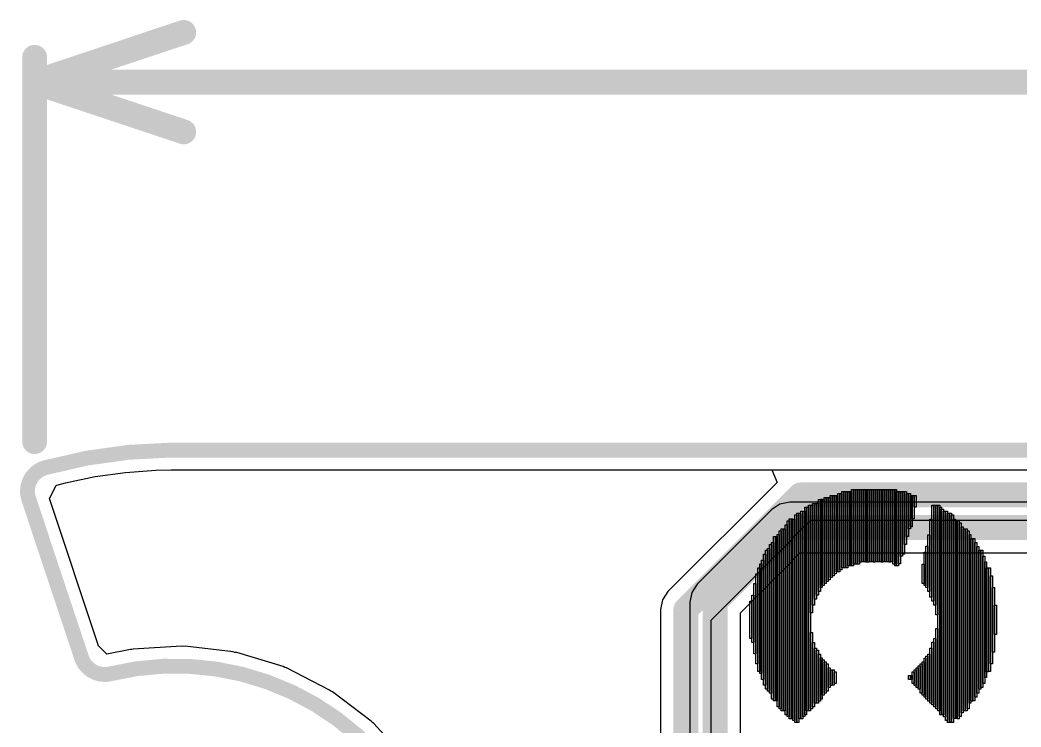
# Model space of a CAD drawing. Header units: millimetres. Extents: x -23 to 83, y -38 to 11.
# Drawn here: x -18.11 to -7.87, y 4.18 to 11.4 of the extents above; entities that cross this region are included whole.
import ezdxf

# ---------------------------------------------------------------- set-up
doc = ezdxf.new("R2010")
doc.units = ezdxf.units.MM
for name, color, linetype in [('BottomLayer', 5, 'Continuous'), ('Mechanical1', 6, 'Continuous'), ('Mechanical2', 216, 'Continuous'), ('TopLayer', 1, 'Continuous'), ('TopOverlay', 2, 'Continuous')]:
    doc.layers.add(name, color=color, linetype=linetype)

msp = doc.modelspace()

# ---------------------------------------------------------------- linework, layer by layer
at = {"layer": 'BottomLayer'}
for p, q in [((-17.338, 6.74), (-17.029, 6.783)), ((-17.029, 6.783), (-16.718, 6.806)), ((-16.718, 6.806), (-16.563, 6.808)), ((-16.563, 6.808), (7.582, 6.808)), ((-17.736, 6.648), (-17.731, 6.652)), ((-17.731, 6.652), (-17.643, 6.677)), ((-17.643, 6.677), (-17.338, 6.74)), ((-17.803, 6.522), (-17.736, 6.648)), ((-17.804, 6.515), (-17.803, 6.522)), ((-17.303, 5.012), (-17.804, 6.515)), ((-10.338, 6.459), (-10.422, 6.403)), ((-10.238, 6.479), (-10.338, 6.459)), ((4.601, 6.479), (-10.238, 6.479)), ((-10.422, 6.403), (-11.184, 5.641)), ((-10.742, 5.35), (-10.131, 5.961)), ((-10.131, 5.961), (4.493, 5.961)), ((-11.184, 5.641), (-11.24, 5.557)), ((-11.24, 5.557), (-11.259, 5.458)), ((-11.259, 5.458), (-11.259, 0.211)), ((-10.742, 0.104), (-10.742, 5.35)), ((-17.221, 4.926), (-17.303, 5.012)), ((-16.977, 4.974), (-17.221, 4.926)), ((-16.963, 4.974), (-16.977, 4.974)), ((-16.95, 4.977), (-16.963, 4.974)), ((-16.456, 5.008), (-16.95, 4.977)), ((-16.437, 5.006), (-16.456, 5.008)), ((-16.419, 5.007), (-16.437, 5.006)), ((-15.927, 4.95), (-16.419, 5.007)), ((-15.91, 4.944), (-15.927, 4.95)), ((-15.892, 4.942), (-15.91, 4.944)), ((-15.417, 4.799), (-15.892, 4.942)), ((-15.401, 4.79), (-15.417, 4.799)), ((-15.384, 4.785), (-15.401, 4.79)), ((-14.942, 4.56), (-15.384, 4.785)), ((-14.928, 4.549), (-14.942, 4.56)), ((-14.911, 4.541), (-14.928, 4.549)), ((-14.516, 4.242), (-14.911, 4.541)), ((-14.504, 4.228), (-14.516, 4.242)), ((-14.49, 4.217), (-14.504, 4.228)), ((-14.154, 3.853), (-14.49, 4.217))]:
    msp.add_line(p, q, dxfattribs=at)
at = {"layer": 'BottomLayer', "const_width": 0.254}
for points in [[(-11, 5.458), (-10.238, 6.22)], [(-10.238, 6.22), (4.601, 6.22)], [(-11, 0.104), (-11, 5.458)]]:
    msp.add_lwpolyline(points, dxfattribs=at)
at = {"layer": 'BottomLayer', "const_width": 0.127}
for points in [[(-10.302, 6.22, 1), (-10.175, 6.22, 1)], [(-10.302, 6.22, 1), (-10.175, 6.22, 1)], [(-11.064, 5.458, 1), (-10.937, 5.458, 1)], [(-11.064, 5.458, 1), (-10.937, 5.458, 1)]]:
    msp.add_lwpolyline(points, format="xyb", close=True, dxfattribs=at)
at = {"layer": 'Mechanical1', "const_width": 0.254}
for points in [[(-17.958, 10.77), (-16.434, 11.278)], [(-17.958, 7.098), (-17.958, 11.024)], [(-17.958, 10.77), (-16.434, 10.262)], [(-17.958, 10.77), (20.813, 10.77)]]:
    msp.add_lwpolyline(points, dxfattribs=at)
at = {"layer": 'Mechanical1', "const_width": 0.127}
for points in [[(-16.497, 11.278, 1), (-16.37, 11.278, 1)], [(-18.021, 11.024, 1), (-17.894, 11.024, 1)], [(-18.021, 10.77, 1), (-17.894, 10.77, 1)], [(-18.021, 10.77, 1), (-17.894, 10.77, 1)], [(-18.021, 10.77, 1), (-17.894, 10.77, 1)], [(-16.497, 10.262, 1), (-16.37, 10.262, 1)], [(-18.021, 7.098, 1), (-17.894, 7.098, 1)]]:
    msp.add_lwpolyline(points, format="xyb", close=True, dxfattribs=at)
at = {"layer": 'Mechanical2', "const_width": 0.152}
for points in [[(-17.847, 6.832, -0.065034), (-16.564, 7.011)], [(-18.018, 6.512, -0.429723), (-17.847, 6.832)], [(-17.181, 4.726, -0.390332), (-17.478, 4.89)], [(-17.181, 4.726, -0.589842), (-13.868, 1.129)]]:
    msp.add_lwpolyline(points, format="xyb", dxfattribs=at)
for points in [[(-16.564, 7.011), (-16.519, 7.011)], [(-16.519, 7.011), (73.481, 7.011)], [(-18.018, 6.512), (-17.478, 4.89)]]:
    msp.add_lwpolyline(points, dxfattribs=at)
at = {"layer": 'Mechanical2', "const_width": 0.0762}
for points in [[(-16.602, 7.011, 1), (-16.526, 7.011, 1)], [(-16.602, 7.011, 1), (-16.526, 7.011, 1)], [(-16.557, 7.011, 1), (-16.481, 7.011, 1)], [(-16.557, 7.011, 1), (-16.481, 7.011, 1)], [(-17.885, 6.832, 1), (-17.809, 6.832, 1)], [(-17.885, 6.832, 1), (-17.809, 6.832, 1)], [(-18.056, 6.512, 1), (-17.98, 6.512, 1)], [(-18.056, 6.512, 1), (-17.98, 6.512, 1)], [(-17.516, 4.89, 1), (-17.44, 4.89, 1)], [(-17.516, 4.89, 1), (-17.44, 4.89, 1)], [(-17.219, 4.726, 1), (-17.143, 4.726, 1)], [(-17.219, 4.726, 1), (-17.143, 4.726, 1)]]:
    msp.add_lwpolyline(points, format="xyb", close=True, dxfattribs=at)
at = {"layer": 'TopLayer'}
for p, q in [((-17.338, 6.74), (-17.029, 6.783)), ((-17.029, 6.783), (-16.718, 6.806)), ((-16.718, 6.806), (-16.563, 6.808)), ((-16.563, 6.808), (-10.42, 6.808)), ((-10.42, 6.808), (-10.367, 6.681)), ((-17.736, 6.648), (-17.731, 6.652)), ((-17.731, 6.652), (-17.643, 6.677)), ((-17.643, 6.677), (-17.338, 6.74)), ((-10.367, 6.681), (-11.483, 5.565)), ((-17.803, 6.522), (-17.736, 6.648)), ((-17.804, 6.515), (-17.803, 6.522)), ((-17.303, 5.012), (-17.804, 6.515)), ((-11.041, 5.274), (-10.021, 6.294)), ((-10.021, 6.294), (-3.909, 6.294)), ((-11.483, 5.565), (-11.539, 5.481)), ((-11.539, 5.481), (-11.559, 5.382)), ((-11.559, 5.382), (-11.559, -0.607)), ((-11.041, -0.714), (-11.041, 5.274)), ((-17.221, 4.926), (-17.303, 5.012)), ((-16.977, 4.974), (-17.221, 4.926)), ((-16.963, 4.974), (-16.977, 4.974)), ((-16.95, 4.977), (-16.963, 4.974)), ((-16.456, 5.008), (-16.95, 4.977)), ((-16.437, 5.006), (-16.456, 5.008)), ((-16.419, 5.007), (-16.437, 5.006)), ((-15.927, 4.95), (-16.419, 5.007)), ((-15.91, 4.944), (-15.927, 4.95)), ((-15.892, 4.942), (-15.91, 4.944)), ((-15.417, 4.799), (-15.892, 4.942)), ((-15.401, 4.79), (-15.417, 4.799)), ((-15.384, 4.785), (-15.401, 4.79)), ((-14.942, 4.56), (-15.384, 4.785)), ((-14.928, 4.549), (-14.942, 4.56)), ((-14.911, 4.541), (-14.928, 4.549)), ((-14.516, 4.242), (-14.911, 4.541)), ((-14.504, 4.228), (-14.516, 4.242)), ((-14.49, 4.217), (-14.504, 4.228)), ((-14.154, 3.853), (-14.49, 4.217))]:
    msp.add_line(p, q, dxfattribs=at)
at = {"layer": 'TopLayer', "const_width": 0.254}
for points in [[(-11.3, 5.382), (-10.128, 6.553)], [(-10.128, 6.553), (48.031, 6.553)], [(-11.3, -0.714), (-11.3, 5.382)]]:
    msp.add_lwpolyline(points, dxfattribs=at)
at = {"layer": 'TopLayer', "const_width": 0.127}
for points in [[(-10.192, 6.553, 1), (-10.065, 6.553, 1)], [(-10.192, 6.553, 1), (-10.065, 6.553, 1)], [(-11.363, 5.382, 1), (-11.236, 5.382, 1)], [(-11.363, 5.382, 1), (-11.236, 5.382, 1)]]:
    msp.add_lwpolyline(points, format="xyb", close=True, dxfattribs=at)
at = {"layer": 'TopOverlay'}
for p, q in [((-9.745, 5.767), (-9.745, 6.568)), ((-9.745, 6.568), (-9.725, 6.568)), ((-9.725, 5.788), (-9.725, 6.568)), ((-9.725, 6.568), (-9.705, 6.568)), ((-9.725, 6.568), (-9.725, 5.767)), ((-9.705, 5.807), (-9.705, 6.587)), ((-9.705, 6.587), (-9.685, 6.587)), ((-9.705, 6.568), (-9.705, 5.788)), ((-9.685, 5.807), (-9.685, 6.587)), ((-9.685, 6.587), (-9.665, 6.587)), ((-9.685, 6.587), (-9.685, 5.807)), ((-9.665, 5.807), (-9.665, 6.587)), ((-9.665, 6.587), (-9.645, 6.587)), ((-9.665, 6.587), (-9.665, 5.807)), ((-9.645, 5.828), (-9.645, 6.587)), ((-9.645, 6.587), (-9.625, 6.587)), ((-9.645, 6.587), (-9.645, 5.807)), ((-9.625, 5.828), (-9.625, 6.587)), ((-9.625, 6.587), (-9.605, 6.587)), ((-9.625, 6.587), (-9.625, 5.828)), ((-9.605, 5.828), (-9.605, 6.608)), ((-9.605, 6.608), (-9.585, 6.608)), ((-9.605, 6.587), (-9.605, 5.828)), ((-9.585, 6.608), (-9.585, 5.828)), ((-9.585, 5.847), (-9.585, 6.607)), ((-9.585, 6.607), (-9.565, 6.607)), ((-9.565, 5.847), (-9.565, 6.607)), ((-9.565, 6.607), (-9.545, 6.607)), ((-9.565, 6.607), (-9.565, 5.847)), ((-9.545, 5.847), (-9.545, 6.607)), ((-9.545, 6.607), (-9.525, 6.607)), ((-9.545, 6.607), (-9.545, 5.847)), ((-9.525, 5.867), (-9.525, 6.608)), ((-9.525, 6.608), (-9.505, 6.608)), ((-9.525, 6.607), (-9.525, 5.847)), ((-9.505, 6.608), (-9.505, 5.867)), ((-9.505, 5.868), (-9.505, 6.607)), ((-9.505, 6.607), (-9.485, 6.607)), ((-9.485, 6.607), (-9.485, 5.868)), ((-9.485, 5.868), (-9.485, 6.607)), ((-9.485, 6.607), (-9.465, 6.607)), ((-9.465, 5.867), (-9.465, 6.608)), ((-9.465, 6.608), (-9.445, 6.608)), ((-9.465, 6.607), (-9.465, 5.868)), ((-9.445, 5.867), (-9.445, 6.608)), ((-9.445, 6.608), (-9.425, 6.608)), ((-9.445, 6.608), (-9.445, 5.867)), ((-9.425, 6.608), (-9.425, 5.867)), ((-9.425, 5.868), (-9.425, 6.607)), ((-9.425, 6.607), (-9.405, 6.607)), ((-9.405, 5.868), (-9.405, 6.607)), ((-9.405, 6.607), (-9.385, 6.607)), ((-9.405, 6.607), (-9.405, 5.868)), ((-9.385, 5.867), (-9.385, 6.608)), ((-9.385, 6.608), (-9.365, 6.608)), ((-9.385, 6.607), (-9.385, 5.868)), ((-9.365, 6.608), (-9.365, 5.867)), ((-9.365, 5.868), (-9.365, 6.607)), ((-9.365, 6.607), (-9.345, 6.607)), ((-9.345, 6.607), (-9.345, 5.868)), ((-9.345, 5.868), (-9.345, 6.607)), ((-9.345, 6.607), (-9.325, 6.607)), ((-9.325, 5.868), (-9.325, 6.607)), ((-9.325, 6.607), (-9.305, 6.607)), ((-9.325, 6.607), (-9.325, 5.868)), ((-9.305, 5.867), (-9.305, 6.608)), ((-9.305, 6.608), (-9.285, 6.608)), ((-9.305, 6.607), (-9.305, 5.868)), ((-9.285, 6.608), (-9.285, 5.867)), ((-9.285, 5.868), (-9.285, 6.607)), ((-9.285, 6.607), (-9.265, 6.607)), ((-9.265, 5.868), (-9.265, 6.607)), ((-9.265, 6.607), (-9.245, 6.607)), ((-9.265, 6.607), (-9.265, 5.868)), ((-9.245, 5.868), (-9.245, 6.607)), ((-9.245, 6.607), (-9.225, 6.607)), ((-9.245, 6.607), (-9.245, 5.868)), ((-9.225, 5.867), (-9.225, 6.608)), ((-9.225, 6.608), (-9.205, 6.608)), ((-9.225, 6.607), (-9.225, 5.868)), ((-9.205, 6.608), (-9.205, 5.867)), ((-9.205, 5.868), (-9.205, 6.607)), ((-9.205, 6.607), (-9.185, 6.607)), ((-9.185, 6.607), (-9.185, 5.868)), ((-9.185, 5.847), (-9.185, 6.607)), ((-9.185, 6.607), (-9.165, 6.607)), ((-9.165, 5.828), (-9.165, 6.608)), ((-9.165, 6.608), (-9.145, 6.608)), ((-9.165, 6.607), (-9.165, 5.847)), ((-9.145, 6.608), (-9.145, 5.828)), ((-9.145, 5.828), (-9.145, 6.587)), ((-9.145, 6.587), (-9.125, 6.587)), ((-9.125, 5.848), (-9.125, 6.587)), ((-9.125, 6.587), (-9.105, 6.587)), ((-9.125, 6.587), (-9.125, 5.828)), ((-9.105, 5.927), (-9.105, 6.587)), ((-9.105, 6.587), (-9.085, 6.587)), ((-9.105, 6.587), (-9.105, 5.848)), ((-9.085, 5.948), (-9.085, 6.588)), ((-9.085, 6.588), (-9.065, 6.588)), ((-9.085, 6.587), (-9.085, 5.927)), ((-9.065, 6.588), (-9.065, 5.948)), ((-9.065, 6.047), (-9.065, 6.587)), ((-9.065, 6.587), (-9.045, 6.587)), ((-9.045, 6.587), (-9.045, 6.047)), ((-9.045, 6.127), (-9.045, 6.568)), ((-9.045, 6.568), (-9.025, 6.568)), ((-9.025, 6.568), (-9.025, 6.127)), ((-9.025, 6.208), (-9.025, 6.567)), ((-9.025, 6.567), (-9.005, 6.567)), ((-9.005, 6.567), (-9.005, 6.208)), ((-10.045, 4.348), (-10.045, 6.447)), ((-10.045, 6.447), (-10.025, 6.447)), ((-10.025, 5.347), (-10.025, 6.448)), ((-10.025, 6.448), (-10.005, 6.448)), ((-10.025, 6.447), (-10.025, 4.348)), ((-10.005, 5.428), (-10.005, 6.467)), ((-10.005, 6.467), (-9.985, 6.467)), ((-10.005, 6.448), (-10.005, 5.347)), ((-9.985, 5.488), (-9.985, 6.467)), ((-9.985, 6.467), (-9.965, 6.467)), ((-9.985, 6.467), (-9.985, 5.428)), ((-9.965, 5.528), (-9.965, 6.468)), ((-9.965, 6.468), (-9.945, 6.468)), ((-9.965, 6.467), (-9.965, 5.488)), ((-9.945, 5.567), (-9.945, 6.507)), ((-9.945, 6.507), (-9.925, 6.507)), ((-9.945, 6.468), (-9.945, 5.528)), ((-9.925, 5.607), (-9.925, 6.508)), ((-9.925, 6.508), (-9.905, 6.508)), ((-9.925, 6.507), (-9.925, 5.567)), ((-9.905, 6.508), (-9.905, 5.607)), ((-9.905, 5.627), (-9.905, 6.507)), ((-9.905, 6.507), (-9.885, 6.507)), ((-9.885, 5.647), (-9.885, 6.528)), ((-9.885, 6.528), (-9.865, 6.528)), ((-9.885, 6.507), (-9.885, 5.627)), ((-9.865, 5.668), (-9.865, 6.528)), ((-9.865, 6.528), (-9.845, 6.528)), ((-9.865, 6.528), (-9.865, 5.647)), ((-9.845, 5.687), (-9.845, 6.528)), ((-9.845, 6.528), (-9.825, 6.528)), ((-9.845, 6.528), (-9.845, 5.668)), ((-9.825, 5.708), (-9.825, 6.547)), ((-9.825, 6.547), (-9.805, 6.547)), ((-9.825, 6.528), (-9.825, 5.687)), ((-9.805, 5.727), (-9.805, 6.548)), ((-9.805, 6.548), (-9.785, 6.548)), ((-9.805, 6.547), (-9.805, 5.708)), ((-9.785, 6.548), (-9.785, 5.727)), ((-9.785, 5.747), (-9.785, 6.547)), ((-9.785, 6.547), (-9.765, 6.547)), ((-9.765, 5.768), (-9.765, 6.547)), ((-9.765, 6.547), (-9.745, 6.547)), ((-9.765, 6.547), (-9.765, 5.747)), ((-9.745, 6.547), (-9.745, 5.768)), ((-9.005, 6.227), (-9.005, 6.547)), ((-9.005, 6.547), (-8.985, 6.547)), ((-8.985, 6.308), (-8.985, 6.548)), ((-8.985, 6.548), (-8.965, 6.548)), ((-8.985, 6.547), (-8.985, 6.227)), ((-8.965, 6.427), (-8.965, 6.548)), ((-8.965, 6.548), (-8.945, 6.548)), ((-8.965, 6.548), (-8.965, 6.308)), ((-8.945, 6.548), (-8.945, 6.427)), ((-8.785, 5.467), (-8.785, 6.447)), ((-8.785, 6.447), (-8.765, 6.447)), ((-8.765, 5.427), (-8.765, 6.448)), ((-8.765, 6.448), (-8.745, 6.448)), ((-8.765, 6.447), (-8.765, 5.467)), ((-8.745, 5.328), (-8.745, 6.448)), ((-8.745, 6.448), (-8.725, 6.448)), ((-8.745, 6.448), (-8.745, 5.427)), ((-8.725, 6.448), (-8.725, 5.328)), ((-8.725, 4.348), (-8.725, 6.447)), ((-8.725, 6.447), (-8.705, 6.447)), ((-8.705, 6.447), (-8.705, 4.348)), ((-10.185, 4.227), (-10.185, 6.348)), ((-10.185, 6.348), (-10.165, 6.348)), ((-10.165, 4.228), (-10.165, 6.368)), ((-10.165, 6.368), (-10.145, 6.368)), ((-10.165, 6.348), (-10.165, 4.227)), ((-10.145, 4.267), (-10.145, 6.368)), ((-10.145, 6.368), (-10.125, 6.368)), ((-10.145, 6.368), (-10.145, 4.228)), ((-10.125, 4.267), (-10.125, 6.388)), ((-10.125, 6.388), (-10.105, 6.388)), ((-10.125, 6.368), (-10.125, 4.267)), ((-10.105, 6.388), (-10.105, 4.267)), ((-10.105, 4.288), (-10.105, 6.387)), ((-10.105, 6.387), (-10.085, 6.387)), ((-10.085, 4.308), (-10.085, 6.427)), ((-10.085, 6.427), (-10.065, 6.427)), ((-10.085, 6.387), (-10.085, 4.288)), ((-10.065, 4.347), (-10.065, 6.427)), ((-10.065, 6.427), (-10.045, 6.427)), ((-10.065, 6.427), (-10.065, 4.308)), ((-10.045, 6.427), (-10.045, 4.347)), ((-8.945, 6.427), (-8.965, 6.427)), ((-8.705, 4.308), (-8.705, 6.427)), ((-8.705, 6.427), (-8.685, 6.427)), ((-8.685, 6.427), (-8.685, 4.308)), ((-8.685, 4.307), (-8.685, 6.408)), ((-8.685, 6.408), (-8.665, 6.408)), ((-8.665, 6.408), (-8.665, 4.307)), ((-8.665, 4.287), (-8.665, 6.387)), ((-8.665, 6.387), (-8.645, 6.387)), ((-8.645, 4.248), (-8.645, 6.387)), ((-8.645, 6.387), (-8.625, 6.387)), ((-8.645, 6.387), (-8.645, 4.287)), ((-8.625, 6.387), (-8.625, 4.248)), ((-8.625, 4.228), (-8.625, 6.368)), ((-8.625, 6.368), (-8.605, 6.368)), ((-8.605, 4.228), (-8.605, 6.368)), ((-8.605, 6.368), (-8.585, 6.368)), ((-8.605, 6.368), (-8.605, 4.228)), ((-8.585, 6.368), (-8.585, 4.228)), ((-8.585, 4.227), (-8.585, 6.348)), ((-8.585, 6.348), (-8.565, 6.348)), ((-8.565, 6.348), (-8.565, 4.227)), ((-10.285, 4.307), (-10.285, 6.248)), ((-10.285, 6.248), (-10.265, 6.248)), ((-10.265, 4.288), (-10.265, 6.288)), ((-10.265, 6.288), (-10.245, 6.288)), ((-10.265, 6.248), (-10.265, 4.307)), ((-10.245, 4.267), (-10.245, 6.308)), ((-10.245, 6.308), (-10.225, 6.308)), ((-10.245, 6.288), (-10.245, 4.288)), ((-10.225, 4.267), (-10.225, 6.308)), ((-10.225, 6.308), (-10.205, 6.308)), ((-10.225, 6.308), (-10.225, 4.267)), ((-10.205, 6.308), (-10.205, 4.267)), ((-10.205, 4.248), (-10.205, 6.307)), ((-10.205, 6.307), (-10.185, 6.307)), ((-10.185, 6.307), (-10.185, 4.248)), ((-8.965, 6.308), (-8.985, 6.308)), ((-8.805, 5.508), (-8.805, 6.307)), ((-8.805, 6.307), (-8.785, 6.307)), ((-8.785, 6.307), (-8.785, 5.508)), ((-8.565, 4.268), (-8.565, 6.307)), ((-8.565, 6.307), (-8.545, 6.307)), ((-8.545, 6.307), (-8.545, 4.268)), ((-8.545, 4.268), (-8.545, 6.287)), ((-8.545, 6.287), (-8.525, 6.287)), ((-8.525, 4.267), (-8.525, 6.288)), ((-8.525, 6.288), (-8.505, 6.288)), ((-8.525, 6.287), (-8.525, 4.268)), ((-8.505, 6.288), (-8.505, 4.267)), ((-8.505, 4.288), (-8.505, 6.267)), ((-8.505, 6.267), (-8.485, 6.267)), ((-8.485, 6.267), (-8.485, 4.288)), ((-10.365, 4.388), (-10.365, 6.148)), ((-10.365, 6.148), (-10.345, 6.148)), ((-10.345, 4.368), (-10.345, 6.187)), ((-10.345, 6.187), (-10.325, 6.187)), ((-10.345, 6.148), (-10.345, 4.388)), ((-10.325, 4.347), (-10.325, 6.208)), ((-10.325, 6.208), (-10.305, 6.208)), ((-10.325, 6.187), (-10.325, 4.368)), ((-10.305, 6.208), (-10.305, 4.347)), ((-10.305, 4.348), (-10.305, 6.207)), ((-10.305, 6.207), (-10.285, 6.207)), ((-10.285, 6.207), (-10.285, 4.348)), ((-9.005, 6.208), (-9.025, 6.208)), ((-8.985, 6.227), (-9.005, 6.227)), ((-8.825, 5.568), (-8.825, 6.147)), ((-8.825, 6.147), (-8.805, 6.147)), ((-8.805, 6.147), (-8.805, 5.568)), ((-8.485, 4.328), (-8.485, 6.227)), ((-8.485, 6.227), (-8.465, 6.227)), ((-8.465, 6.227), (-8.465, 4.328)), ((-8.465, 4.348), (-8.465, 6.207)), ((-8.465, 6.207), (-8.445, 6.207)), ((-8.445, 4.347), (-8.445, 6.208)), ((-8.445, 6.208), (-8.425, 6.208)), ((-8.445, 6.207), (-8.445, 4.348)), ((-8.425, 6.208), (-8.425, 4.347)), ((-8.425, 4.368), (-8.425, 6.187)), ((-8.425, 6.187), (-8.405, 6.187)), ((-8.405, 6.187), (-8.405, 4.368)), ((-8.405, 4.427), (-8.405, 6.148)), ((-8.405, 6.148), (-8.385, 6.148)), ((-8.385, 6.148), (-8.385, 4.427)), ((-10.445, 4.528), (-10.445, 6.047)), ((-10.445, 6.047), (-10.425, 6.047)), ((-10.425, 4.468), (-10.425, 6.068)), ((-10.425, 6.068), (-10.405, 6.068)), ((-10.425, 6.047), (-10.425, 4.528)), ((-10.405, 4.448), (-10.405, 6.127)), ((-10.405, 6.127), (-10.385, 6.127)), ((-10.405, 6.068), (-10.405, 4.468)), ((-10.385, 6.127), (-10.385, 4.448)), ((-10.385, 4.448), (-10.385, 6.127)), ((-10.385, 6.127), (-10.365, 6.127)), ((-10.365, 6.127), (-10.365, 4.448)), ((-9.045, 6.047), (-9.065, 6.047)), ((-9.025, 6.127), (-9.045, 6.127)), ((-8.385, 4.447), (-8.385, 6.108)), ((-8.385, 6.108), (-8.365, 6.108)), ((-8.365, 6.108), (-8.365, 4.447)), ((-8.365, 4.448), (-8.365, 6.107)), ((-8.365, 6.107), (-8.345, 6.107)), ((-8.345, 6.107), (-8.345, 4.448)), ((-8.345, 4.487), (-8.345, 6.068)), ((-8.345, 6.068), (-8.325, 6.068)), ((-8.325, 6.068), (-8.325, 4.487)), ((-10.505, 4.608), (-10.505, 5.947)), ((-10.505, 5.947), (-10.485, 5.947)), ((-10.485, 4.567), (-10.485, 5.988)), ((-10.485, 5.988), (-10.465, 5.988)), ((-10.485, 5.947), (-10.485, 4.608)), ((-10.465, 4.547), (-10.465, 6.007)), ((-10.465, 6.007), (-10.445, 6.007)), ((-10.465, 5.988), (-10.465, 4.567)), ((-10.445, 6.007), (-10.445, 4.547)), ((-9.065, 5.948), (-9.085, 5.948)), ((-8.865, 5.627), (-8.865, 5.967)), ((-8.865, 5.967), (-8.845, 5.967)), ((-8.845, 5.607), (-8.845, 6.028)), ((-8.845, 6.028), (-8.825, 6.028)), ((-8.845, 5.967), (-8.845, 5.627)), ((-8.825, 6.028), (-8.825, 5.607)), ((-8.325, 4.528), (-8.325, 6.027)), ((-8.325, 6.027), (-8.305, 6.027)), ((-8.305, 6.027), (-8.305, 4.528)), ((-8.305, 4.568), (-8.305, 5.987)), ((-8.305, 5.987), (-8.285, 5.987)), ((-8.285, 4.587), (-8.285, 5.988)), ((-8.285, 5.988), (-8.265, 5.988)), ((-8.285, 5.987), (-8.285, 4.568)), ((-8.265, 5.988), (-8.265, 4.587)), ((-10.545, 4.727), (-10.545, 5.848)), ((-10.545, 5.848), (-10.525, 5.848)), ((-10.525, 4.668), (-10.525, 5.887)), ((-10.525, 5.887), (-10.505, 5.887)), ((-10.525, 5.848), (-10.525, 4.727)), ((-10.505, 5.887), (-10.505, 4.668)), ((-9.565, 5.847), (-9.585, 5.847)), ((-9.545, 5.847), (-9.565, 5.847)), ((-9.525, 5.847), (-9.545, 5.847)), ((-9.505, 5.867), (-9.525, 5.867)), ((-9.485, 5.868), (-9.505, 5.868)), ((-9.465, 5.868), (-9.485, 5.868)), ((-9.445, 5.867), (-9.465, 5.867)), ((-9.425, 5.867), (-9.445, 5.867)), ((-9.405, 5.868), (-9.425, 5.868)), ((-9.385, 5.868), (-9.405, 5.868)), ((-9.365, 5.867), (-9.385, 5.867)), ((-9.345, 5.868), (-9.365, 5.868)), ((-9.325, 5.868), (-9.345, 5.868)), ((-9.305, 5.868), (-9.325, 5.868)), ((-9.285, 5.867), (-9.305, 5.867)), ((-9.265, 5.868), (-9.285, 5.868)), ((-9.245, 5.868), (-9.265, 5.868)), ((-9.225, 5.868), (-9.245, 5.868)), ((-9.205, 5.867), (-9.225, 5.867)), ((-9.185, 5.868), (-9.205, 5.868)), ((-9.165, 5.847), (-9.185, 5.847)), ((-9.105, 5.848), (-9.125, 5.848)), ((-9.085, 5.927), (-9.105, 5.927)), ((-8.885, 5.648), (-8.885, 5.847)), ((-8.885, 5.847), (-8.865, 5.847)), ((-8.865, 5.847), (-8.865, 5.648)), ((-8.265, 4.627), (-8.265, 5.928)), ((-8.265, 5.928), (-8.245, 5.928)), ((-8.245, 5.928), (-8.245, 4.627)), ((-8.245, 4.687), (-8.245, 5.868)), ((-8.245, 5.868), (-8.225, 5.868)), ((-8.225, 5.868), (-8.225, 4.687)), ((-10.585, 4.828), (-10.585, 5.748)), ((-10.585, 5.748), (-10.565, 5.748)), ((-10.565, 4.748), (-10.565, 5.807)), ((-10.565, 5.807), (-10.545, 5.807)), ((-10.565, 5.748), (-10.565, 4.828)), ((-10.545, 5.807), (-10.545, 4.748)), ((-9.765, 5.747), (-9.785, 5.747)), ((-9.745, 5.768), (-9.765, 5.768)), ((-9.725, 5.767), (-9.745, 5.767)), ((-9.705, 5.788), (-9.725, 5.788)), ((-9.685, 5.807), (-9.705, 5.807)), ((-9.665, 5.807), (-9.685, 5.807)), ((-9.645, 5.807), (-9.665, 5.807)), ((-9.625, 5.828), (-9.645, 5.828)), ((-9.605, 5.828), (-9.625, 5.828)), ((-9.585, 5.828), (-9.605, 5.828)), ((-9.145, 5.828), (-9.165, 5.828)), ((-9.125, 5.828), (-9.145, 5.828)), ((-8.225, 4.747), (-8.225, 5.808)), ((-8.225, 5.808), (-8.205, 5.808)), ((-8.205, 5.808), (-8.205, 4.747)), ((-8.205, 4.748), (-8.205, 5.807)), ((-8.205, 5.807), (-8.185, 5.807)), ((-8.185, 5.807), (-8.185, 4.748)), ((-10.605, 4.928), (-10.605, 5.647)), ((-10.605, 5.647), (-10.585, 5.647)), ((-10.585, 5.647), (-10.585, 4.928)), ((-9.865, 5.647), (-9.885, 5.647)), ((-9.845, 5.668), (-9.865, 5.668)), ((-9.825, 5.687), (-9.845, 5.687)), ((-9.805, 5.708), (-9.825, 5.708)), ((-9.785, 5.727), (-9.805, 5.727)), ((-8.865, 5.648), (-8.885, 5.648)), ((-8.185, 4.828), (-8.185, 5.727)), ((-8.185, 5.727), (-8.165, 5.727)), ((-8.165, 5.727), (-8.165, 4.828)), ((-10.625, 5.047), (-10.625, 5.528)), ((-10.625, 5.528), (-10.605, 5.528)), ((-10.605, 5.528), (-10.605, 5.047)), ((-9.945, 5.528), (-9.965, 5.528)), ((-9.925, 5.567), (-9.945, 5.567)), ((-9.905, 5.607), (-9.925, 5.607)), ((-9.885, 5.627), (-9.905, 5.627)), ((-8.845, 5.627), (-8.865, 5.627)), ((-8.825, 5.607), (-8.845, 5.607)), ((-8.805, 5.568), (-8.825, 5.568)), ((-8.165, 4.948), (-8.165, 5.607)), ((-8.165, 5.607), (-8.145, 5.607)), ((-8.145, 5.607), (-8.145, 4.948)), ((-10.645, 5.087), (-10.645, 5.467)), ((-10.645, 5.467), (-10.625, 5.467)), ((-10.625, 5.467), (-10.625, 5.087)), ((-9.985, 5.428), (-10.005, 5.428)), ((-9.965, 5.488), (-9.985, 5.488)), ((-8.785, 5.508), (-8.805, 5.508)), ((-8.765, 5.467), (-8.785, 5.467)), ((-8.745, 5.427), (-8.765, 5.427)), ((-8.145, 5.127), (-8.145, 5.427)), ((-8.145, 5.427), (-8.125, 5.427)), ((-8.125, 5.427), (-8.125, 5.127)), ((-10.005, 5.347), (-10.025, 5.347)), ((-8.725, 5.328), (-8.745, 5.328)), ((-10.025, 4.368), (-10.025, 5.148)), ((-10.025, 5.148), (-10.005, 5.148)), ((-10.005, 5.148), (-10.005, 4.368)), ((-8.745, 4.368), (-8.745, 5.187)), ((-8.745, 5.187), (-8.725, 5.187)), ((-8.725, 5.187), (-8.725, 4.368)), ((-8.125, 5.127), (-8.145, 5.127)), ((-10.625, 5.087), (-10.645, 5.087)), ((-10.605, 5.047), (-10.625, 5.047)), ((-10.005, 4.387), (-10.005, 5.047)), ((-10.005, 5.047), (-9.985, 5.047)), ((-9.985, 5.047), (-9.985, 4.387)), ((-8.785, 4.408), (-8.785, 5.048)), ((-8.785, 5.048), (-8.765, 5.048)), ((-8.765, 4.387), (-8.765, 5.087)), ((-8.765, 5.087), (-8.745, 5.087)), ((-8.765, 5.048), (-8.765, 4.408)), ((-8.745, 5.087), (-8.745, 4.387)), ((-10.585, 4.928), (-10.605, 4.928)), ((-9.985, 4.427), (-9.985, 4.988)), ((-9.985, 4.988), (-9.965, 4.988)), ((-9.965, 4.988), (-9.965, 4.427)), ((-9.965, 4.427), (-9.965, 4.967)), ((-9.965, 4.967), (-9.945, 4.967)), ((-9.945, 4.967), (-9.945, 4.427)), ((-9.945, 4.447), (-9.945, 4.927)), ((-9.945, 4.927), (-9.925, 4.927)), ((-9.925, 4.927), (-9.925, 4.447)), ((-8.825, 4.447), (-8.825, 4.927)), ((-8.825, 4.927), (-8.805, 4.927)), ((-8.805, 4.427), (-8.805, 4.988)), ((-8.805, 4.988), (-8.785, 4.988)), ((-8.805, 4.927), (-8.805, 4.447)), ((-8.785, 4.988), (-8.785, 4.427)), ((-8.145, 4.948), (-8.165, 4.948)), ((-10.565, 4.828), (-10.585, 4.828)), ((-9.925, 4.467), (-9.925, 4.888)), ((-9.925, 4.888), (-9.905, 4.888)), ((-9.905, 4.888), (-9.905, 4.467)), ((-9.905, 4.507), (-9.905, 4.867)), ((-9.905, 4.867), (-9.885, 4.867)), ((-9.885, 4.867), (-9.885, 4.507)), ((-9.885, 4.528), (-9.885, 4.847)), ((-9.885, 4.847), (-9.865, 4.847)), ((-9.865, 4.847), (-9.865, 4.528)), ((-9.865, 4.547), (-9.865, 4.827)), ((-9.865, 4.827), (-9.845, 4.827)), ((-9.845, 4.827), (-9.845, 4.547)), ((-8.905, 4.528), (-8.905, 4.828)), ((-8.905, 4.828), (-8.885, 4.828)), ((-8.885, 4.507), (-8.885, 4.848)), ((-8.885, 4.848), (-8.865, 4.848)), ((-8.885, 4.828), (-8.885, 4.528)), ((-8.865, 4.487), (-8.865, 4.887)), ((-8.865, 4.887), (-8.845, 4.887)), ((-8.865, 4.848), (-8.865, 4.507)), ((-8.845, 4.467), (-8.845, 4.907)), ((-8.845, 4.907), (-8.825, 4.907)), ((-8.845, 4.887), (-8.845, 4.487)), ((-8.825, 4.907), (-8.825, 4.467)), ((-8.165, 4.828), (-8.185, 4.828)), ((-10.545, 4.748), (-10.565, 4.748)), ((-10.525, 4.727), (-10.545, 4.727)), ((-9.845, 4.587), (-9.845, 4.788)), ((-9.845, 4.788), (-9.825, 4.788)), ((-9.825, 4.788), (-9.825, 4.587)), ((-9.825, 4.607), (-9.825, 4.767)), ((-9.825, 4.767), (-9.805, 4.767)), ((-9.805, 4.608), (-9.805, 4.767)), ((-9.805, 4.767), (-9.785, 4.767)), ((-9.805, 4.767), (-9.805, 4.607)), ((-9.785, 4.767), (-9.785, 4.608)), ((-9.785, 4.627), (-9.785, 4.747)), ((-9.785, 4.747), (-9.765, 4.747)), ((-9.765, 4.747), (-9.765, 4.627)), ((-9.025, 4.668), (-9.025, 4.707)), ((-9.025, 4.707), (-9.005, 4.707)), ((-9.005, 4.667), (-9.005, 4.708)), ((-9.005, 4.708), (-8.985, 4.708)), ((-9.005, 4.707), (-9.005, 4.668)), ((-8.985, 4.627), (-8.985, 4.747)), ((-8.985, 4.747), (-8.965, 4.747)), ((-8.985, 4.708), (-8.985, 4.667)), ((-8.965, 4.607), (-8.965, 4.767)), ((-8.965, 4.767), (-8.945, 4.767)), ((-8.965, 4.747), (-8.965, 4.627)), ((-8.945, 4.587), (-8.945, 4.787)), ((-8.945, 4.787), (-8.925, 4.787)), ((-8.945, 4.767), (-8.945, 4.607)), ((-8.925, 4.568), (-8.925, 4.807)), ((-8.925, 4.807), (-8.905, 4.807)), ((-8.925, 4.787), (-8.925, 4.587)), ((-8.905, 4.807), (-8.905, 4.568)), ((-8.205, 4.747), (-8.225, 4.747)), ((-8.185, 4.748), (-8.205, 4.748)), ((-10.505, 4.668), (-10.525, 4.668)), ((-10.485, 4.608), (-10.505, 4.608)), ((-9.805, 4.607), (-9.825, 4.607)), ((-9.785, 4.608), (-9.805, 4.608)), ((-9.765, 4.627), (-9.785, 4.627)), ((-9.005, 4.668), (-9.025, 4.668)), ((-8.985, 4.667), (-9.005, 4.667)), ((-8.965, 4.627), (-8.985, 4.627)), ((-8.945, 4.607), (-8.965, 4.607)), ((-8.245, 4.627), (-8.265, 4.627)), ((-8.225, 4.687), (-8.245, 4.687)), ((-10.465, 4.567), (-10.485, 4.567)), ((-10.445, 4.547), (-10.465, 4.547)), ((-10.425, 4.528), (-10.445, 4.528)), ((-9.885, 4.507), (-9.905, 4.507)), ((-9.865, 4.528), (-9.885, 4.528)), ((-9.845, 4.547), (-9.865, 4.547)), ((-9.825, 4.587), (-9.845, 4.587)), ((-8.925, 4.587), (-8.945, 4.587)), ((-8.905, 4.568), (-8.925, 4.568)), ((-8.885, 4.528), (-8.905, 4.528)), ((-8.865, 4.507), (-8.885, 4.507)), ((-8.305, 4.528), (-8.325, 4.528)), ((-8.285, 4.568), (-8.305, 4.568)), ((-8.265, 4.587), (-8.285, 4.587)), ((-10.405, 4.468), (-10.425, 4.468)), ((-10.385, 4.448), (-10.405, 4.448)), ((-10.365, 4.448), (-10.385, 4.448)), ((-9.965, 4.427), (-9.985, 4.427)), ((-9.945, 4.427), (-9.965, 4.427)), ((-9.925, 4.447), (-9.945, 4.447)), ((-9.905, 4.467), (-9.925, 4.467)), ((-8.845, 4.487), (-8.865, 4.487)), ((-8.825, 4.467), (-8.845, 4.467)), ((-8.805, 4.447), (-8.825, 4.447)), ((-8.785, 4.427), (-8.805, 4.427)), ((-8.765, 4.408), (-8.785, 4.408)), ((-8.385, 4.427), (-8.405, 4.427)), ((-8.365, 4.447), (-8.385, 4.447)), ((-8.345, 4.448), (-8.365, 4.448)), ((-8.325, 4.487), (-8.345, 4.487)), ((-10.345, 4.388), (-10.365, 4.388)), ((-10.325, 4.368), (-10.345, 4.368)), ((-10.305, 4.347), (-10.325, 4.347)), ((-10.285, 4.348), (-10.305, 4.348)), ((-10.265, 4.307), (-10.285, 4.307)), ((-10.065, 4.308), (-10.085, 4.308)), ((-10.045, 4.347), (-10.065, 4.347)), ((-10.025, 4.348), (-10.045, 4.348)), ((-10.005, 4.368), (-10.025, 4.368)), ((-9.985, 4.387), (-10.005, 4.387)), ((-8.745, 4.387), (-8.765, 4.387)), ((-8.725, 4.368), (-8.745, 4.368)), ((-8.705, 4.348), (-8.725, 4.348)), ((-8.685, 4.308), (-8.705, 4.308)), ((-8.665, 4.307), (-8.685, 4.307)), ((-8.465, 4.328), (-8.485, 4.328)), ((-8.445, 4.348), (-8.465, 4.348)), ((-8.425, 4.347), (-8.445, 4.347)), ((-8.405, 4.368), (-8.425, 4.368)), ((-10.245, 4.288), (-10.265, 4.288)), ((-10.225, 4.267), (-10.245, 4.267)), ((-10.205, 4.267), (-10.225, 4.267)), ((-10.185, 4.248), (-10.205, 4.248)), ((-10.165, 4.227), (-10.185, 4.227)), ((-10.145, 4.228), (-10.165, 4.228)), ((-10.125, 4.267), (-10.145, 4.267)), ((-10.105, 4.267), (-10.125, 4.267)), ((-10.085, 4.288), (-10.105, 4.288)), ((-8.645, 4.287), (-8.665, 4.287)), ((-8.625, 4.248), (-8.645, 4.248)), ((-8.605, 4.228), (-8.625, 4.228)), ((-8.585, 4.228), (-8.605, 4.228)), ((-8.565, 4.227), (-8.585, 4.227)), ((-8.545, 4.268), (-8.565, 4.268)), ((-8.525, 4.268), (-8.545, 4.268)), ((-8.505, 4.267), (-8.525, 4.267)), ((-8.485, 4.288), (-8.505, 4.288))]:
    msp.add_line(p, q, dxfattribs=at)

doc.saveas('drawing.dxf')
